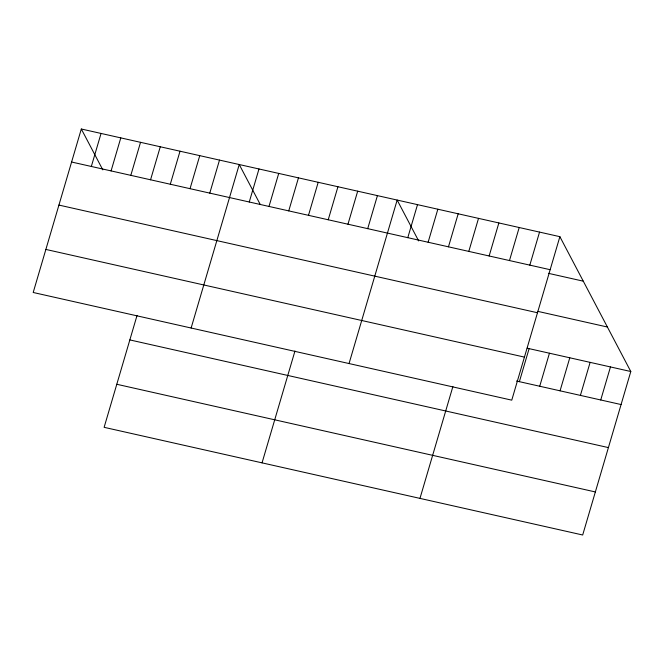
<?xml version="1.0" encoding="UTF-8"?>
<svg xmlns="http://www.w3.org/2000/svg" width="664" height="664" viewBox="0 0 664 664"><rect width="100%" height="100%" fill="white"/><g stroke="black" fill="none" stroke-linecap="round" stroke-linejoin="round"><path stroke-width="1" d="M81.315 128.999L33.2 292.484L511.761 400.16L559.876 236.674L81.315 128.999L102.812 169.868M91.333 166.473L101.052 133.439M111.079 170.914L120.798 137.88M130.816 175.354L140.536 142.32M150.554 179.795L160.281 146.769M170.299 184.235L180.019 151.209M137.041 315.458L104.123 427.325L582.685 535.001L630.8 371.516L559.876 236.674M190.037 188.676L199.756 155.65M209.782 193.116L219.502 160.09M191.124 328.016L239.239 164.531L260.255 204.487M249.257 202.005L258.985 168.971M269.003 206.446L278.722 173.412M288.74 210.886L298.46 177.861M308.486 215.327L318.205 182.301M328.224 219.767L337.943 186.742M262.048 462.858L294.974 350.999M347.961 224.208L357.688 191.182M367.707 228.657L377.426 195.623M349.048 363.548L397.163 200.063L418.66 240.932M407.787 237.671L417.507 204.645M428.122 242.244L437.842 209.218M448.466 246.825L458.185 213.791M468.801 251.399L478.52 218.373M489.144 255.972L498.863 222.946M419.972 498.39L452.898 386.531M509.479 260.554L519.198 227.52M529.822 265.127L539.541 232.101M519.381 381.667L529.108 348.642M539.724 386.24L549.443 353.215M560.059 390.822L569.787 357.788M580.402 395.395L590.122 362.37M600.737 399.969L610.465 366.943M71.596 162.024L550.157 269.708M548.414 273.327L583.283 281.171M537.666 311.333L607.394 327.02M58.922 205.076L537.491 312.752M527.166 348.202L630.8 371.516M45.874 249.432L524.436 357.107M516.476 381.012L621.081 404.55M129.845 339.918L608.407 447.594M116.789 384.273L595.359 491.949"/></g></svg>
